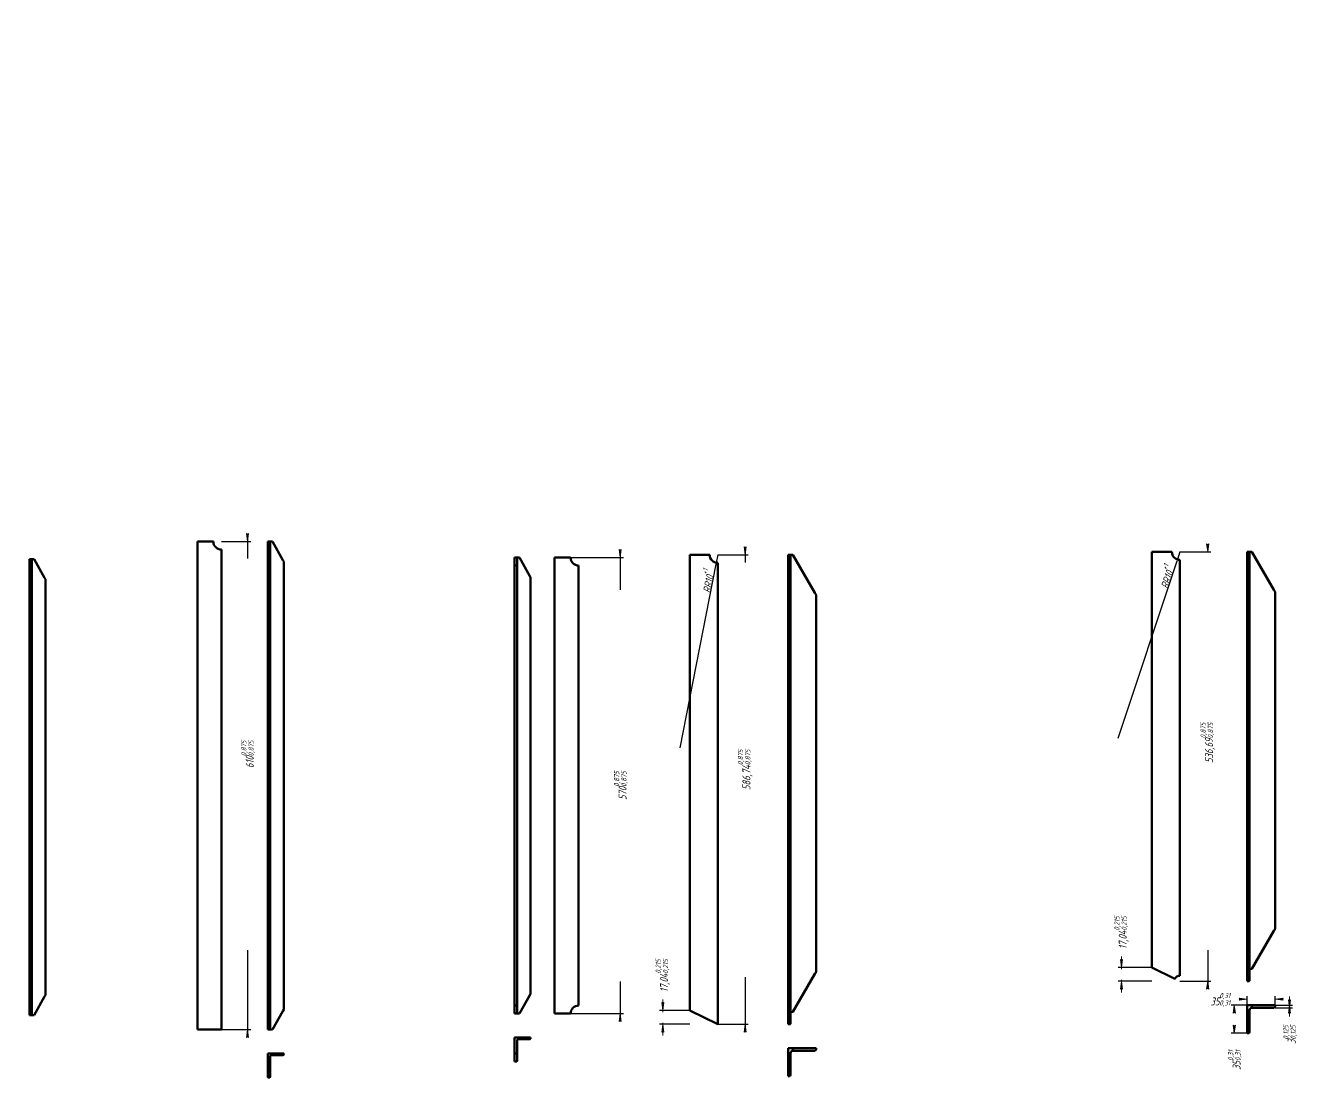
# Model space of a CAD drawing. Header units: millimetres. Extents: x -33 to 2552, y -1066 to 297.
# Drawn here: x 539 to 1331, y -361 to 297 of the extents above; entities that cross this region are included whole.
import ezdxf

# ---------------------------------------------------------------- set-up
doc = ezdxf.new("R2010")
doc.units = ezdxf.units.MM
doc.linetypes.add('K5LT_BASIC', pattern=[0])
doc.linetypes.add('K5LT_THIN', pattern=[0])
doc.layers.add('Системный слой', color=7, linetype='Continuous')
doc.layers.add('Системный слой (1)', color=7, linetype='Continuous', true_color=0x909090)
doc.styles.add('KDIMTEXTSTYLE', font='GOST_AU.SHX', dxfattribs={"width": 0.96, "oblique": 15, "height": 5})
doc.dimstyles.new('KDIMSTYLE (0.50)', dxfattribs={"dimtxt": 5, "dimasz": 1, "dimexe": 2, "dimexo": 0, "dimgap": 1, "dimtad": 1, "dimlfac": 2, "dimtxsty": 'KDIMTEXTSTYLE', "dimsah": 1, "dimcen": 0, "dimdle": 1, "dimadec": 0, "dimazin": 0, "dimtfac": 0.667, "dimtmove": 0, "dimatfit": 3, "dimfxl": 1, "dimtvp": 1, "dimtolj": 1, "dimtzin": 0, "dimarcsym": 0})

# ---------------------------------------------------------------- blocks, each defined once
blk = doc.blocks.new('KDIMARROW_01')
at = {"layer": 'Системный слой'}
blk.add_hatch(color=0, dxfattribs=at).paths.add_polyline_path([(-5, -0.6582624912261956), (0, 0), (-5, 0.658262491226197), (-4.5, 5.51091059616309e-16)])
at = {"layer": 'Системный слой', "color": 0, "linetype": 'K5LT_THIN', "lineweight": 18}
for p, q in [((-4.5, 5.51091059616309e-16), (-5, 0.658262491226197)), ((-5, 0.658262491226197), (0, 0)), ((0, 0), (-5, -0.6582624912261956)), ((-5, -0.6582624912261956), (-4.5, 5.51091059616309e-16))]:
    blk.add_line(p, q, dxfattribs=at)
at = {"layer": 'Системный слой (1)', "color": 0, "linetype": 'K5LT_THIN', "lineweight": 18}
blk.add_line((0, 0), (-1, 0), dxfattribs=at)
blk = doc.blocks.new('KDIMARROW_02')
at = {"layer": 'Системный слой'}
blk.add_hatch(color=0, dxfattribs=at).paths.add_polyline_path([(4.5, -5.51091059616309e-16), (5, 0.6582624912261956), (0, 0), (5, -0.658262491226197)])
at = {"layer": 'Системный слой', "color": 0, "linetype": 'K5LT_THIN', "lineweight": 18}
for p, q in [((5, 0.6582624912261956), (0, 0)), ((0, 0), (5, -0.658262491226197)), ((0, 0), (7, -8.572527594031472e-16)), ((4.5, -5.51091059616309e-16), (5, 0.6582624912261956)), ((5, -0.658262491226197), (4.5, -5.51091059616309e-16))]:
    blk.add_line(p, q, dxfattribs=at)
at = {"layer": 'Системный слой (1)', "color": 0, "linetype": 'K5LT_THIN', "lineweight": 18}
blk.add_line((0, 0), (-1, 0), dxfattribs=at)

msp = doc.modelspace()

# ---------------------------------------------------------------- linework, layer by layer
at = {"layer": 'Системный слой (1)', "color": 5, "linetype": 'K5LT_BASIC', "lineweight": 60, "true_color": 0x0000ff}
for p, q in [((646.1009709890376, -330.6353374695692), (646.1009709890376, -25.63533746956921)), ((656.1009709890377, -25.63533746956921), (646.1009709890376, -25.63533746956921)), ((661.1009709890376, -330.6353374695692), (661.1009709890377, -30.63533746956921)), ((690.1009709890376, -30.63533746956921), (690.1009709890376, -25.63533746956921)), ((690.1009709890376, -25.63533746956921), (691.6009709890377, -25.63533746956921)), ((690.1009709890376, -330.6353374695692), (690.1009709890376, -30.63533746956921)), ((691.1009709890377, -30.63533746956921), (690.1009709890376, -30.63533746956921)), ((691.6009709890377, -25.63533746956921), (692.6009709890378, -25.63533746956921)), ((691.6009709890377, -25.63533746956921), (691.6009709890377, -30.61027465510227)), ((691.6009709890376, -330.6353374695692), (691.6009709890377, -30.61027465510227)), ((693.1009709890376, -25.63533746956921), (692.6009709890378, -25.63533746956921)), ((699.6009709890377, -37.24248032671221), (693.1009709890376, -25.63533746956921)), ((542.6267671878195, -36.63533746956966), (541.1267671878194, -36.63533746956966)), ((541.1267671878194, -41.63533746956966), (541.1267671878194, -36.63533746956966)), ((542.6267671878195, -36.63533746956966), (542.6267671878195, -41.61027465510273)), ((542.6267671878195, -36.63533746956966), (543.6267671878196, -36.63533746956966)), ((544.1267671878194, -36.63533746956966), (543.6267671878196, -36.63533746956966)), ((550.6267671878195, -48.24248032671261), (544.1267671878194, -36.63533746956966)), ((699.6009709890377, -37.24248032671221), (700.1009709890377, -38.13533746956921)), ((700.1009709890377, -318.1353374695692), (700.1009709890377, -38.13533746956921)), ((845.8871559750696, -35.63533746956921), (844.3871559750695, -35.63533746956921)), ((844.3871559750695, -40.63533746956921), (844.3871559750695, -35.63533746956921)), ((845.8871559750696, -35.63533746956921), (845.8871559750696, -40.61027465510227)), ((845.8871559750696, -35.63533746956921), (846.8871559750697, -35.63533746956921)), ((847.3871559750695, -35.63533746956921), (846.8871559750697, -35.63533746956921)), ((853.8871559750696, -47.24248032671215), (847.3871559750695, -35.63533746956921)), ((879.3871559750698, -35.63533746956921), (869.3871559750698, -35.63533746956921)), ((869.3871559750698, -320.6353374695692), (869.3871559750698, -35.63533746956921)), ((953.7801484188576, -318.7896282591973), (953.7801484188578, -33.93828475042909)), ((966.2801484188581, -33.93828475042909), (953.7801484188578, -33.93828475042909)), ((971.2801484188578, -327.3073273742424), (971.2801484188578, -38.93828475042903)), ((1015.280148418857, -38.93828475042903), (1015.280148418857, -33.93828475042909)), ((1015.280148418857, -33.93828475042909), (1016.780148418857, -33.93828475042909)), ((1015.280148418857, -327.3073273742424), (1015.280148418857, -38.93828475042903)), ((1016.030148418857, -38.93828475042903), (1015.280148418857, -38.93828475042903)), ((1016.780148418857, -33.93828475042909), (1016.780148418857, -38.88171473375036)), ((1018.280148418857, -33.93828475042909), (1016.780148418857, -33.93828475042909)), ((1016.780148418857, -326.9422831264548), (1016.780148418857, -38.88171473375036)), ((1032.030148418857, -57.64518130215316), (1018.280148418857, -33.93828475042909)), ((1242.683080552258, -291.9201417334533), (1242.683080552258, -32.09241851751955)), ((1255.183080552258, -32.09241851751955), (1242.683080552258, -32.09241851751955)), ((1260.183080552258, -296.9378408484984), (1260.183080552258, -37.09241851751949)), ((1302.183080552256, -32.09241851751955), (1303.683080552257, -32.09241851751955)), ((1302.183080552257, -37.09241851751949), (1302.183080552256, -32.09241851751955)), ((1302.933080552256, -37.09241851751949), (1302.183080552257, -37.09241851751949)), ((1302.183080552256, -300.4378408484984), (1302.183080552257, -37.09241851751949)), ((1303.683080552257, -32.09241851751955), (1303.683080552256, -37.03584850084081)), ((1305.183080552256, -32.09241851751955), (1303.683080552257, -32.09241851751955)), ((1303.683080552256, -300.0727966007108), (1303.683080552256, -37.03584850084081)), ((1318.933080552256, -55.79931506924362), (1305.183080552256, -32.09241851751955)), ((541.1267671878194, -316.6353374695687), (541.1267671878194, -41.63533746956966)), ((542.1267671878195, -41.63533746956966), (541.1267671878194, -41.63533746956966)), ((542.6267671878195, -316.6604002840356), (542.6267671878195, -41.61027465510273)), ((844.3871559750695, -315.6353374695682), (844.3871559750695, -40.63533746956921)), ((845.3871559750696, -40.63533746956921), (844.3871559750695, -40.63533746956921)), ((845.8871559750696, -315.6604002840351), (845.8871559750696, -40.61027465510227)), ((853.8871559750696, -47.24248032671215), (854.3871559750695, -48.13533746956921)), ((884.3871559750698, -315.6353374695682), (884.3871559750698, -40.63533746956921)), ((550.6267671878195, -48.24248032671261), (551.1267671878194, -49.13533746956966)), ((551.1267671878194, -309.1353374695687), (551.1267671878194, -49.13533746956966)), ((854.3871559750695, -308.1353374695682), (854.3871559750695, -48.13533746956921)), ((1032.780148418857, -58.93828475042909), (1032.030148418857, -57.64518130215316)), ((1032.780148418857, -294.1546725069849), (1032.780148418857, -58.93828475042909)), ((1319.683080552256, -57.09241851751955), (1318.933080552256, -55.79931506924362)), ((1319.683080552256, -267.2851859812416), (1319.683080552256, -57.09241851751955)), ((1305.183080552256, -292.6502302290291), (1318.933080552256, -268.9433336773049)), ((1242.683080552258, -291.9201417334533), (1257.036053899898, -298.9061022123938)), ((1018.280148418857, -319.5197167547726), (1032.030148418857, -295.8128202030484)), ((1302.183080552256, -300.4378408484984), (1302.933080552256, -300.4378408484984)), ((854.3871559750695, -308.1353374695682), (853.8871559750696, -309.0281946124253)), ((542.1267671878195, -316.6353374695687), (541.1267671878194, -316.6353374695687)), ((541.1267671878194, -321.6353374695697), (541.1267671878194, -316.6353374695687)), ((542.6267671878195, -316.6604002840356), (542.6267671878195, -321.6353374695687)), ((544.1267671878194, -321.6353374695687), (550.6267671878195, -310.0281946124258)), ((551.1267671878194, -309.1353374695687), (550.6267671878195, -310.0281946124258)), ((844.3871559750695, -320.6353374695692), (844.3871559750695, -315.6353374695682)), ((845.3871559750696, -315.6353374695682), (844.3871559750695, -315.6353374695682)), ((845.8871559750696, -315.6604002840351), (845.8871559750696, -320.6353374695682)), ((847.3871559750695, -320.6353374695682), (853.8871559750696, -309.0281946124253)), ((1302.183080552256, -315.4378408484979), (1305.183080552256, -315.4378408484979)), ((1302.183080552256, -327.9378408484981), (1302.183080552256, -315.4378408484979)), ((1305.183080552256, -315.4378408484979), (1319.683080552256, -315.4378408484979)), ((1305.183080552256, -316.9378408484979), (1305.183080552256, -315.4378408484979)), ((1319.683080552256, -316.1878408484999), (1319.683080552256, -315.4378408484979)), ((542.6267671878195, -321.6353374695687), (541.1267671878194, -321.6353374695697)), ((542.6267671878195, -321.6353374695687), (543.6267671878196, -321.6353374695697)), ((544.1267671878194, -321.6353374695687), (543.6267671878196, -321.6353374695697)), ((693.1009709890376, -330.6353374695692), (699.6009709890377, -319.0281946124263)), ((700.1009709890377, -318.1353374695692), (699.6009709890377, -319.0281946124263)), ((845.8871559750696, -320.6353374695682), (844.3871559750695, -320.6353374695692)), ((845.8871559750696, -320.6353374695682), (846.8871559750697, -320.6353374695692)), ((847.3871559750695, -320.6353374695682), (846.8871559750697, -320.6353374695692)), ((879.3871559750698, -320.6353374695692), (869.3871559750698, -320.6353374695692)), ((953.7801484188576, -318.7896282591973), (971.2801484188578, -327.3073273742424)), ((1303.683080552256, -318.4378408484979), (1303.683080552257, -327.9378408484981)), ((1318.933080552256, -316.9378408484979), (1305.183080552256, -316.9378408484979)), ((646.1009709890376, -330.6353374695692), (661.1009709890376, -330.6353374695692)), ((690.1009709890376, -330.6353374695692), (691.1009709890377, -330.6353374695692)), ((691.1009709890377, -330.6353374695692), (691.6009709890376, -330.6353374695692)), ((692.6009709890378, -330.6353374695692), (691.6009709890376, -330.6353374695692)), ((692.6009709890378, -330.6353374695692), (693.1009709890376, -330.6353374695692)), ((1015.280148418857, -327.3073273742424), (1016.030148418857, -327.3073273742424)), ((1302.183080552256, -327.9378408484981), (1303.683080552257, -327.9378408484981)), ((1302.183080552257, -332.9378408484979), (1302.183080552256, -327.9378408484981)), ((1303.683080552257, -327.9378408484981), (1303.683080552256, -332.1878408484979)), ((844.3871559750695, -345.6353374695694), (844.3871559750695, -335.6353374695694)), ((844.3871559750695, -335.6353374695694), (847.3871559750695, -335.6353374695694)), ((845.8871559750696, -337.6353374695694), (845.8871559750696, -345.6353374695694)), ((847.3871559750695, -336.6353374695695), (846.8871559750697, -336.6353374695694)), ((847.3871559750695, -336.6353374695695), (847.3871559750695, -335.6353374695694)), ((847.3871559750695, -335.6353374695694), (854.3871559750695, -335.6353374695694)), ((853.8871559750696, -336.6353374695694), (847.3871559750695, -336.6353374695695)), ((854.3871559750695, -336.1353374695695), (854.3871559750695, -335.6353374695694)), ((1302.933080552256, -332.9378408484979), (1302.183080552257, -332.9378408484979)), ((690.1009709890376, -345.6353374695693), (693.1009709890376, -345.6353374695694)), ((690.1009709890376, -355.6353374695694), (690.1009709890376, -345.6353374695693)), ((691.6009709890377, -347.6353374695693), (691.6009709890377, -355.6353374695694)), ((693.1009709890376, -346.6353374695693), (692.6009709890378, -346.6353374695693)), ((693.1009709890376, -346.6353374695693), (693.1009709890376, -345.6353374695694)), ((693.1009709890376, -345.6353374695694), (700.1009709890377, -345.6353374695694)), ((699.6009709890377, -346.6353374695693), (693.1009709890376, -346.6353374695693)), ((700.1009709890377, -346.1353374695694), (700.1009709890377, -345.6353374695694)), ((845.8871559750696, -345.6353374695694), (844.3871559750695, -345.6353374695694)), ((844.3871559750695, -350.6353374695694), (844.3871559750695, -345.6353374695694)), ((845.8871559750696, -345.6353374695694), (845.8871559750696, -350.1353374695694)), ((1015.280148418857, -342.3073273742427), (1018.280148418857, -342.3073273742427)), ((1015.280148418857, -354.807327374243), (1015.280148418857, -342.3073273742427)), ((1016.780148418857, -345.3073273742427), (1016.780148418857, -354.807327374243)), ((1018.280148418857, -342.3073273742427), (1032.780148418857, -342.3073273742427)), ((1018.280148418857, -343.8073273742427), (1018.280148418857, -342.3073273742427)), ((1032.030148418857, -343.8073273742427), (1018.280148418857, -343.8073273742427)), ((1032.780148418857, -343.0573273742448), (1032.780148418857, -342.3073273742427)), ((690.1009709890376, -360.6353374695694), (690.1009709890376, -355.6353374695694)), ((690.1009709890376, -355.6353374695694), (691.6009709890377, -355.6353374695694)), ((691.6009709890377, -355.6353374695694), (691.6009709890377, -360.1353374695693)), ((845.3871559750696, -350.6353374695694), (844.3871559750695, -350.6353374695694)), ((1015.280148418857, -359.8073273742427), (1015.280148418857, -354.807327374243)), ((1015.280148418857, -354.807327374243), (1016.780148418857, -354.807327374243)), ((1016.780148418857, -354.807327374243), (1016.780148418857, -359.0573273742427)), ((691.1009709890377, -360.6353374695694), (690.1009709890376, -360.6353374695694)), ((1016.030148418857, -359.8073273742427), (1015.280148418857, -359.8073273742427))]:
    msp.add_line(p, q, dxfattribs=at)
for centre, radius, start, end in [((661.1009709890377, -25.63533746956921), 5.000000000000004, 180, 270), ((884.3871559750698, -35.63533746956921), 5.000000000000004, 180, 270), ((971.2801484188578, -33.93828475042909), 4.999999999999893, 180, 270), ((1260.183080552258, -32.09241851751955), 4.999999999999893, 180, 270), ((1260.183080552258, -300.4378408484984), 3.5, 90, 154.0466242976338), ((884.3871559750698, -320.6353374695682), 5.000000000000004, 90, 180), ((1318.933080552256, -316.1878408484979), 0.7500000000000286, 270, 0), ((1305.183080552256, -318.4378408484977), 1.499999999999835, 90, 180.0000000000086), ((1302.933080552256, -332.1878408484979), 0.7500000000000286, 270, 0), ((846.8871559750695, -337.6353374695694), 0.9999999999998903, 89.99999999998697, 180), ((853.8871559750696, -336.1353374695695), 0.4999999999999454, 270, 0), ((692.6009709890376, -347.6353374695693), 1.000000000000001, 89.99999999998697, 180), ((699.6009709890377, -346.1353374695694), 0.4999999999999454, 270, 0), ((1018.280148418857, -345.3073273742425), 1.499999999999835, 90, 180.0000000000086), ((1032.030148418857, -343.0573273742427), 0.7500000000000286, 270, 0), ((845.3871559750696, -350.1353374695695), 0.4999999999999454, 270, 0), ((691.1009709890377, -360.1353374695694), 0.4999999999999454, 270, 0), ((1016.030148418857, -359.0573273742427), 0.7500000000000286, 270, 0)]:
    msp.add_arc(centre, radius, start, end, dxfattribs=at)
for centre, major_axis, ratio, start_param, end_param in [((1318.933080552256, -268.5782894295165), (0.7333470225155408, 1.340889681401938), 0.1172125949400587, 4.501265180733402, 6.072061507528527), ((1305.183080552256, -293.3803187246039), (-1.499999999999835, 1.836970198720828e-16), 0.4867256637168651, 4.71238898038469, 6.283185307179586), ((1032.030148418857, -295.4477759552599), (0.7333470225155408, 1.340889681401938), 0.1172125949400587, 4.501265180733393, 6.072061507528558), ((1302.933080552256, -300.0727966007108), (-0.7500000000000285, 9.184850993605498e-17), 0.4867256637168651, 1.570796326794859, 3.14159265358982), ((1018.280148418857, -320.2498052503478), (-1.499999999999835, 5.813733890529887e-14), 0.4867256637168651, 4.71238898038469, 6.283185307179586), ((1016.030148418857, -326.9422831264548), (-0.7500000000000285, 2.906866945265374e-14), 0.4867256637168651, 1.570796326794877, 3.141592653590108)]:
    msp.add_ellipse(centre, major_axis=major_axis, ratio=ratio, start_param=start_param, end_param=end_param, dxfattribs=at)
for points, knots in [([(691.6009709890377, -30.61027465510227), (691.6009573450259, -30.61511793745689), (691.5913537901819, -30.62075956540383), (691.5629700729015, -30.62603951322109), (691.538019558904, -30.62892221857669), (691.5052709666109, -30.63128732478344), (691.464064721278, -30.63303510984201), (691.416450930057, -30.63417133128121), (691.3650026902382, -30.63482843421491), (691.2947474830253, -30.63525521846731), (691.2064046514051, -30.6353456762597), (691.1348219158671, -30.63533731518129), (691.1009709890377, -30.63533746956921)], [0, 0, 0, 0, 2.378389022524004, 3.309550532427808, 4.195948990271651, 5.206838021668867, 6.329768316395026, 7.384149438618061, 8.424115879430877, 9.463911747945891, 11.33528591396266, 13, 13, 13, 13]), ([(1016.780148418857, -38.88171473375036), (1016.780148485869, -38.89190568574674), (1016.767590520819, -38.90404841283834), (1016.730064207698, -38.91566451701641), (1016.695456871965, -38.92244964829371), (1016.659327812046, -38.92683713458791), (1016.618078820304, -38.93032817253226), (1016.580053151769, -38.93267791594968), (1016.5402204589, -38.9343387046639), (1016.486275858949, -38.93603590065408), (1016.421308787351, -38.93722244647722), (1016.346191127945, -38.93783635417736), (1016.278516629069, -38.93813402149078), (1016.213599558735, -38.93824969551429), (1016.126615072237, -38.9382892278133), (1016.066881167671, -38.93828474499185), (1016.030148418857, -38.93828475042903)], [0, 0, 0, 0, 2.930212743135385, 4.064887703645217, 5.154596186983259, 6.56968992528942, 7.125061583382238, 8.17870711529872, 9.087108083809067, 9.53989639270503, 11.26679125801721, 12.49536414515698, 13.18864953549092, 14.43626336889734, 15.42723323198426, 17, 17, 17, 17]), ([(1303.683080552256, -37.03584850084081), (1303.683080619266, -37.04603944326294), (1303.67052267769, -37.05818216116717), (1303.632996423786, -37.06979826358929), (1303.598389108016, -37.07658340024369), (1303.562260044133, -37.08097089180984), (1303.521011023101, -37.08446193501084), (1303.482985323016, -37.08681168137434), (1303.443152602429, -37.08847247142455), (1303.389207994035, -37.09016966771355), (1303.324240921229, -37.09135621356313), (1303.24912326134, -37.0919701212681), (1303.181448762468, -37.09226778858113), (1303.116531692134, -37.09238346260406), (1303.029547205637, -37.09242299490421), (1302.969813301069, -37.09241851208196), (1302.933080552256, -37.09241851751949)], [0, 0, 0, 0, 2.930209899902175, 4.064884153491551, 5.154592701729333, 6.569687472379214, 7.125059826589456, 8.17870662349311, 9.087108016162842, 9.539896370080369, 11.2667912581369, 12.49536414516449, 13.18864953547923, 14.43626336890471, 15.4272332319873, 17, 17, 17, 17]), ([(542.6267671878195, -41.61027465510273), (542.6267535437853, -41.61511793471351), (542.6171499994495, -41.62075956032498), (542.5887663074976, -41.6260395079446), (542.5638158003075, -41.6289222148809), (542.5310672009916, -41.63128732302613), (542.4898609396499, -41.63303510933747), (542.4422471351409, -41.634171331201), (542.390798889018, -41.63482843421531), (542.3205436818042, -41.63525521846765), (542.232200850185, -41.63534567625982), (542.1606181146485, -41.63533731518197), (542.1267671878195, -41.63533746956966)], [0, 0, 0, 0, 2.378387675577199, 3.309548800882807, 4.195947453003845, 5.206837060242189, 6.329767932201006, 7.384149438654928, 8.424115879460228, 9.463911747975065, 11.33528591399432, 13, 13, 13, 13]), ([(845.8871559750696, -40.61027465510227), (845.8871423310359, -40.61511793471345), (845.8775387866996, -40.62075956032436), (845.8491550947487, -40.62603950794437), (845.8242045875583, -40.62892221488039), (845.7914559882437, -40.63128732302584), (845.7502497269027, -40.6330351093369), (845.7026359223937, -40.63417133120083), (845.6511876762709, -40.63482843421474), (845.5809324690568, -40.63525521846753), (845.492589637437, -40.6353456762597), (845.4210069018993, -40.6353373151818), (845.3871559750696, -40.63533746956921)], [0, 0, 0, 0, 2.378387675569184, 3.309548800881731, 4.195947452994395, 5.206837060221495, 6.329767932165648, 7.384149438613276, 8.424115879427479, 9.463911747945506, 11.33528591396148, 13, 13, 13, 13]), ([(542.1267671878195, -316.6353374695687), (542.160613903359, -316.6353398345516), (542.2093124181149, -316.6353316225418), (542.2722188216017, -316.6353749582051), (542.3193427824433, -316.6354656689704), (542.369976058313, -316.6356921298887), (542.4182919780261, -316.6361529057084), (542.4672640673891, -316.6370223561321), (542.5109684741417, -316.6383980206954), (542.5441330134049, -316.6402674715583), (542.5673967979237, -316.6422087581086), (542.5845098641989, -316.6441384597851), (542.6034597642267, -316.6471937185634), (542.6214570432318, -316.6521759434693), (542.6267678571814, -316.6572170348983), (542.6267671878195, -316.6604002840356)], [0, 0, 0, 0, 2.051912720183456, 2.972909765672038, 3.968685470687606, 5.1072960940563, 6.388393571134139, 7.45604780549539, 8.95599394649358, 10.24688093164888, 10.89318878908857, 11.75418991545759, 12.61313926007029, 14.07349999765678, 16, 16, 16, 16]), ([(845.3871559750696, -315.6353374695682), (845.4210026906088, -315.6353398345511), (845.469701205365, -315.6353316225412), (845.5326076088518, -315.6353749582046), (845.5797315696936, -315.6354656689699), (845.6303648455632, -315.6356921298881), (845.6786807652759, -315.6361529057078), (845.7276528546404, -315.6370223561316), (845.7713572613935, -315.6383980206949), (845.8045218006549, -315.6402674715576), (845.827785585174, -315.642208758108), (845.8448986514497, -315.6441384597846), (845.863848551477, -315.6471937185628), (845.8818458304821, -315.6521759434688), (845.8871566444323, -315.6572170348975), (845.8871559750696, -315.6604002840351)], [0, 0, 0, 0, 2.051912720175998, 2.972909765662672, 3.968685470677788, 5.107296094059736, 6.388393571145533, 7.456047805508502, 8.955993946497411, 10.24688093168346, 10.89318878910483, 11.75418991544707, 12.61313926007647, 14.07349999768526, 16, 16, 16, 16])]:
    msp.add_open_spline(points, degree=3, knots=knots, dxfattribs=at)

# ---------------------------------------------------------------- dimensions: what is measured, and where the dimension line sits
at = {"layer": 'Системный слой (1)', "color": 7}
for base, p1, p2, location, override in [((677.4133900068409, -330.6353374695692), (661.1009709890377, -25.63533746956921), (661.1009709890376, -330.6353374695692), (677.4133900068409, -158.6353374695692), {"dimexo": 0, "dimpost": '\\H5.0;\\W0.965;\\Q15;<>\\H0.65x;\\S0,875^0,875;\\H1.5x;', "dimblk1": 'KDIMARROW_01', "dimblk2": 'KDIMARROW_01', "dimse1": 0, "dimse2": 0, "dimclrt": 7, "dimtolj": 1}), ((910.3988805558076, -320.6353374695692), (879.3871559750698, -35.63533746956921), (879.3871559750698, -320.6353374695692), (910.3988805558076, -178.1353374695692), {"dimexo": 0, "dimpost": '\\H5.0;\\W0.965;\\Q15;<>\\H0.65x;\\S0,875^0,875;\\H1.5x;', "dimblk1": 'KDIMARROW_01', "dimblk2": 'KDIMARROW_01', "dimse1": 0, "dimse2": 0, "dimclrt": 7, "dimtolj": 1}), ((988.4074278799815, -327.3073273742424), (971.2801484188578, -33.93828475042909), (971.2801484188578, -327.3073273742424), (988.4074278799815, -168.3073273742424), {"dimexo": 0, "dimpost": '\\H5.0;\\W0.965;\\Q15;<>\\H0.65x;\\S0,875^0,875;\\H1.5x;', "dimblk1": 'KDIMARROW_01', "dimblk2": 'KDIMARROW_01', "dimse1": 0, "dimse2": 0, "dimclrt": 7, "dimtolj": 1}), ((1277.518715497376, -300.4378408484984), (1260.183080552258, -32.09241851751955), (1260.183080552258, -300.4378408484984), (1277.518715497376, -151.4378408484984), {"dimexo": 0, "dimpost": '\\H5.0;\\W0.965;\\Q15;<>\\H0.65x;\\S0,875^0,875;\\H1.5x;', "dimblk1": 'KDIMARROW_01', "dimblk2": 'KDIMARROW_01', "dimse1": 0, "dimse2": 0, "dimclrt": 7, "dimtolj": 1}), ((1223.621918480226, -291.9201417334533), (1242.683080552258, -300.4378408484984), (1242.683080552258, -291.9201417334533), (1223.621918480226, -270.0940753618389), {"dimexo": 0, "dimpost": '\\H5.0;\\W0.965;\\Q15;<>\\H0.65x;\\S0,215^0,215;\\H1.5x;', "dimblk1": 'KDIMARROW_02', "dimblk2": 'KDIMARROW_02', "dimse1": 0, "dimse2": 0, "dimclrt": 7, "dimtolj": 1}), ((936.9541437216353, -318.7896282591973), (953.7801484188576, -327.3073273742424), (953.7801484188576, -318.7896282591973), (936.9541437216353, -296.9635618875828), {"dimexo": 0, "dimpost": '\\H5.0;\\W0.965;\\Q15;<>\\H0.65x;\\S0,215^0,215;\\H1.5x;', "dimblk1": 'KDIMARROW_02', "dimblk2": 'KDIMARROW_02', "dimse1": 0, "dimse2": 0, "dimclrt": 7, "dimtolj": 1}), ((1328.614588173778, -315.4378408484979), (1319.683080552256, -316.9378408484979), (1319.683080552256, -315.4378408484979), (1328.614588173778, -333.7725281959099), {"dimexo": 0, "dimpost": '\\H5.0;\\W0.965;\\Q15;<>\\H0.65x;\\S0,125^0,125;\\H1.5x;', "dimblk1": 'KDIMARROW_02', "dimblk2": 'KDIMARROW_02', "dimse1": 0, "dimse2": 0, "dimclrt": 7, "dimtolj": 1}), ((1294.161795943668, -315.4378408484979), (1302.183080552257, -332.9378408484979), (1302.183080552256, -315.4378408484979), (1294.161795943669, -349.6540895515009), {"dimexo": 0, "dimpost": '\\H5.0;\\W0.965;\\Q15;<>\\H0.65x;\\S0,31^0,31;\\H1.5x;', "dimblk1": 'KDIMARROW_01', "dimblk2": 'KDIMARROW_01', "dimse1": 0, "dimse2": 0, "dimclrt": 7, "dimtolj": 1})]:
    msp.add_linear_dim(base=base, p1=p1, p2=p2, angle=90, location=location, dimstyle='KDIMSTYLE (0.50)', override=override, dxfattribs=at).render()
for center, radius, location in [((971.2801484188578, -33.93828475042909), 4.999999999999881, (967.9469697888014, -50.89607333586724)), ((1260.183080552258, -32.09241851751955), 4.99999999999992, (1254.737279607825, -48.49424541460291))]:
    msp.add_radius_dim(center=center, radius=radius, location=location, dimstyle='KDIMSTYLE (0.50)', override={"dimpost": '\\H5.0;\\W0.965;\\Q15;R<>\\H0.65x;\\S+1^;\\H1.5x;', "dimblk2": 'KDIMARROW_02', "dimclrt": 7, "dimtolj": 1}, dxfattribs=at).render()
msp.add_linear_dim(base=(1302.183080552256, -311.6422114192371), p1=(1319.683080552256, -315.4378408484979), p2=(1302.183080552256, -315.4378408484979), location=(1285.466831849253, -311.6422114192371), dimstyle='KDIMSTYLE (0.50)', override={"dimexo": 0, "dimpost": '\\H5.0;\\W0.965;\\Q15;<>\\H0.65x;\\S0,31^0,31;\\H1.5x;', "dimblk1": 'KDIMARROW_01', "dimblk2": 'KDIMARROW_01', "dimse1": 0, "dimse2": 0, "dimclrt": 7, "dimtolj": 1}, dxfattribs=at).render()

doc.saveas('drawing.dxf')
